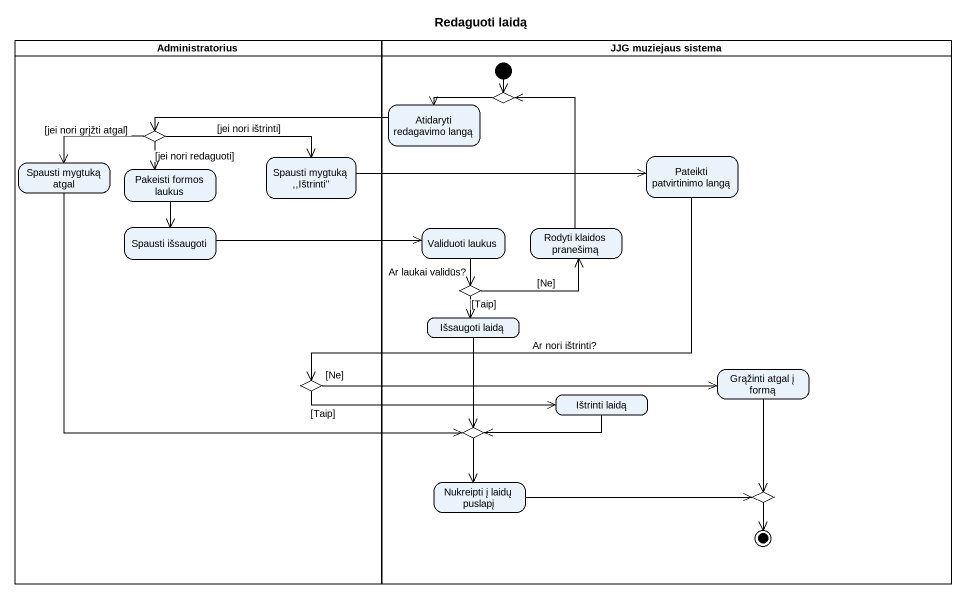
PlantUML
@startuml
title Redaguoti laidą
hide empty description
state Administratorius <<partition>> {
  state choice2 <<choice>>
  state "Spausti mygtuką atgal" as Spausti_mygtuką_atgal
  state "Pakeisti formos laukus" as Pakeisti_formos_laukus
  state "Spausti mygtuką ,,Ištrinti''" as Spausti_mygtuką_Ištrinti
  state "Spausti išsaugoti" as Spausti_išsaugoti
  state choice4 <<choice>>
}
state "JJG muziejaus sistema" as JJG_muziejaus_sistema <<partition>> {
  state choice1 <<choice>>
  state "Atidaryti redagavimo langą" as Atidaryti_redagavimo_langą
  state "Pateikti patvirtinimo langą" as Pateikti_patvirtinimo_langą
  state "Validuoti laukus" as Validuoti_laukus
  state "Rodyti klaidos pranešimą" as Rodyti_klaidos_pranešimą
  state choice3 <<choice>>
  state "Išsaugoti laidą" as Išsaugoti_laidą
  state "Grąžinti atgal į formą" as Grąžinti_atgal_į_formą
  state choice5 <<choice>>
  state "Ištrinti laidą" as Ištrinti_laidą
  state "Nukreipti į laidų puslapį" as Nukreipti_į_laidų_puslapį
  state choice6 <<choice>>
  [*] --> choice1
  choice6 --> [*]
}
choice1 -left-> Atidaryti_redagavimo_langą
choice2 -left-> Spausti_mygtuką_atgal : [jei nori grįžti atgal]
choice2 --> Pakeisti_formos_laukus : [jei nori redaguoti]
choice2 -right-> Spausti_mygtuką_Ištrinti : [jei nori ištrinti]
Atidaryti_redagavimo_langą -left-> choice2
Spausti_mygtuką_atgal --> choice5
Pakeisti_formos_laukus --> Spausti_išsaugoti
Spausti_mygtuką_Ištrinti -right-> Pateikti_patvirtinimo_langą
Pateikti_patvirtinimo_langą -left-> choice4 : Ar nori ištrinti?
Spausti_išsaugoti -right-> Validuoti_laukus
Validuoti_laukus --> choice3 : Ar laukai validūs?
Rodyti_klaidos_pranešimą -up-> choice1
choice3 -right-> Rodyti_klaidos_pranešimą : [Ne]
choice3 --> Išsaugoti_laidą : [Taip]
Išsaugoti_laidą --> choice5
choice4 -right-> Grąžinti_atgal_į_formą : [Ne]
choice4 -right-> Ištrinti_laidą : [Taip]
Grąžinti_atgal_į_formą --> choice6
choice5 --> Nukreipti_į_laidų_puslapį
Ištrinti_laidą -left-> choice5
Nukreipti_į_laidų_puslapį -right-> choice6
@enduml
